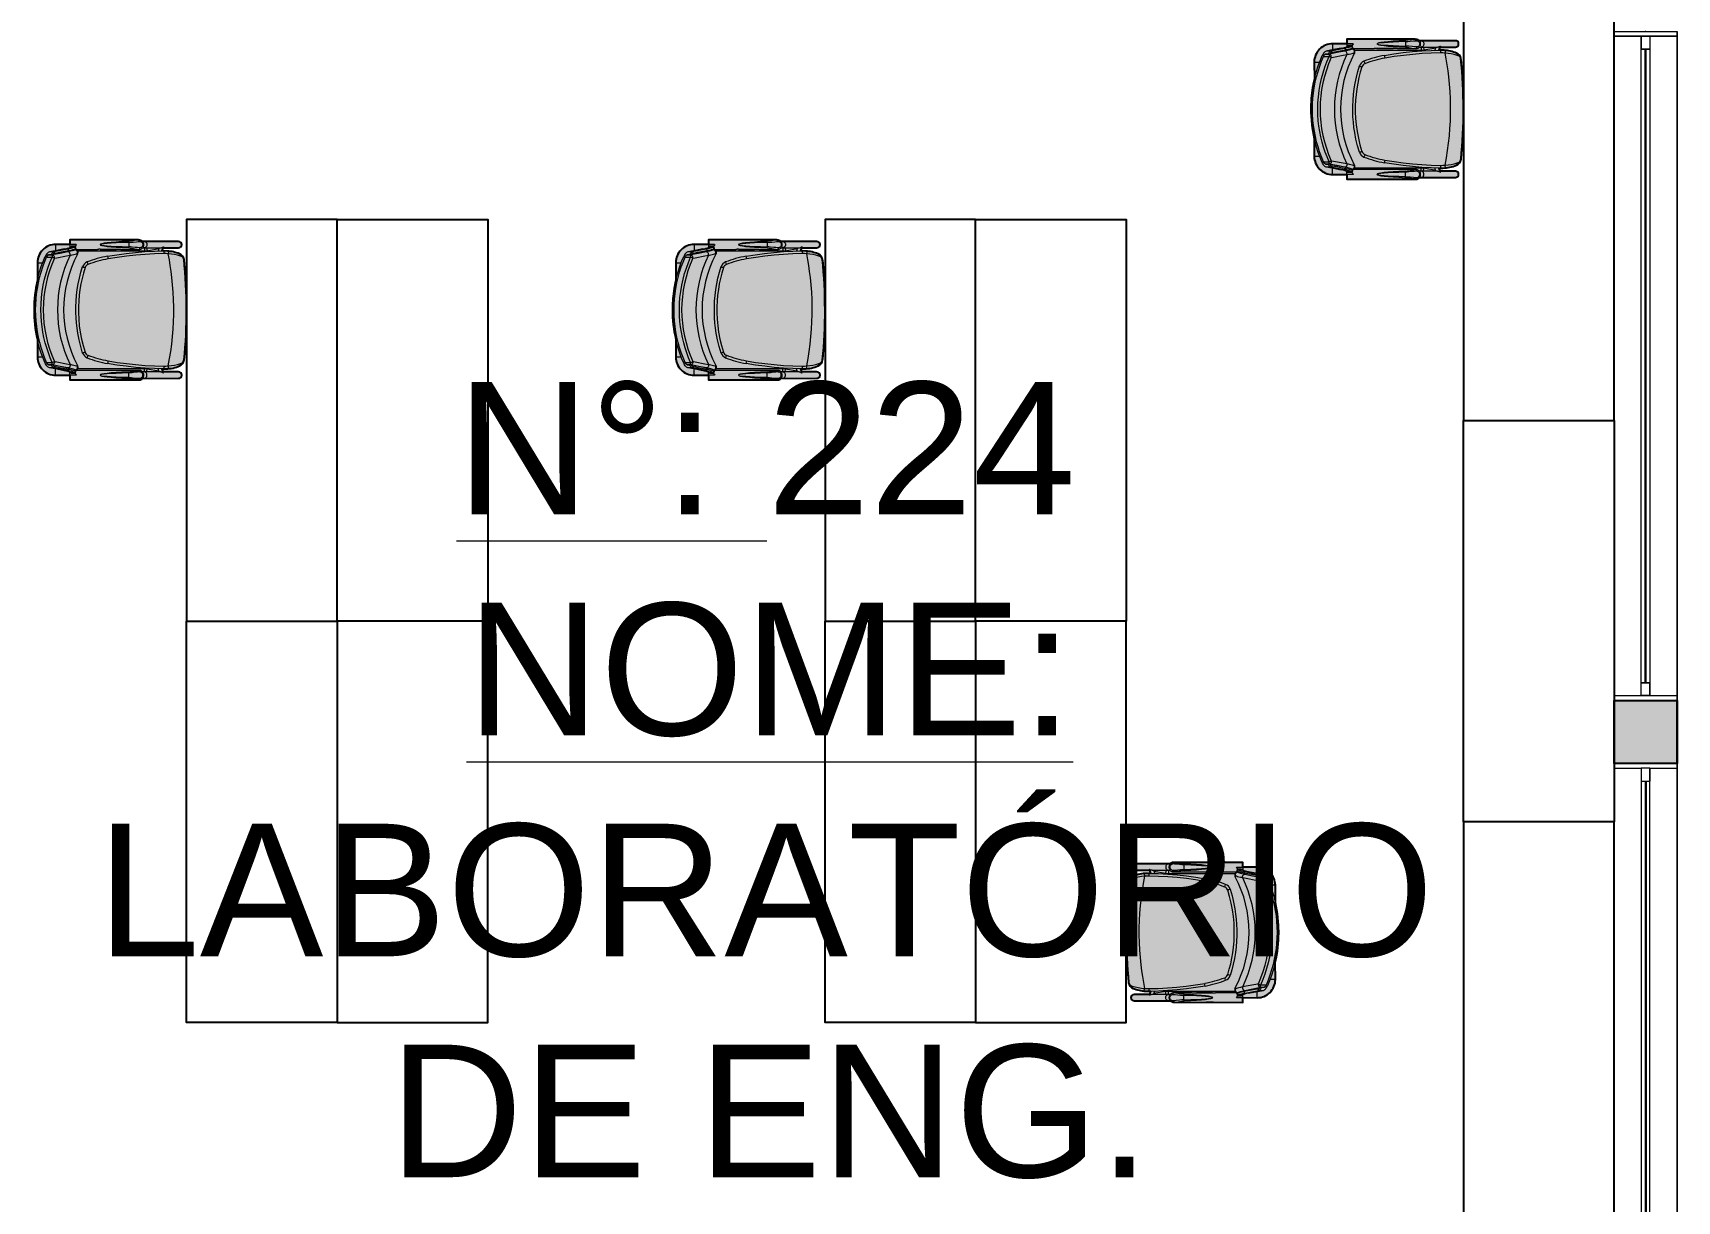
# Model space of a CAD drawing. Header units: metres. Extents: x 512 to 829, y -209 to 245.
# Drawn here: x 706.62 to 713.17, y -158.98 to -154.33 of the extents above; entities that cross this region are included whole.
import ezdxf

# ---------------------------------------------------------------- set-up
doc = ezdxf.new("R2010")
doc.units = ezdxf.units.M
doc.header["$LTSCALE"] = 0.508
doc.set_wipeout_variables(frame=1)
doc.header["$PDSIZE"] = -2
doc.layers.get('0').update_dxf_attribs({"lineweight": 15})
for name, color, linetype, lineweight in [('AMB-NOVOS', 10, 'Continuous', 15), ('None', 7, 'Continuous', 5), ('NãoImprimir', 7, 'Continuous', 5), ('Peitoris', 2, 'Continuous', 5), ('Telhado-Princ', 7, 'Continuous', 5)]:
    doc.layers.add(name, color=color, linetype=linetype, lineweight=lineweight)
doc.layers.add('MB-ARQ-MOBILIÁRIO 02', color=2, linetype='Continuous')
doc.layers.add('MB-ARQ-MOBILIÁRIO-CADEIRAS', color=7, linetype='Continuous')
doc.layers.add('MB-ARQ-MOBILIÁRIO-CADEIRAS-02', color=7, linetype='Continuous', true_color=0x747474)

# ---------------------------------------------------------------- blocks, each defined once
blk = doc.blocks.new('Grupo-4218')
at = {"color": 7, "linetype": 'Continuous', "lineweight": 5}
for points in [[(-1.325, 0.125), (-1.30595, 0.125), (-1.30595, -0.125), (-1.325, -0.125)], [(1.30595, 0.125), (1.325, 0.125), (1.325, -0.125), (1.30595, -0.125)]]:
    blk.add_wipeout(points, dxfattribs=at).dxf.layer = 'None'
at = {"layer": 'None', "color": 7, "linetype": 'Continuous', "lineweight": 5}
for points in [[(-1.325, 0.125), (-1.30595, 0.125), (-1.30595, -0.125), (-1.325, -0.125)], [(1.30595, 0.125), (1.325, 0.125), (1.325, -0.125), (1.30595, -0.125)]]:
    blk.add_lwpolyline(points, close=True, dxfattribs=at)
blk = doc.blocks.new('Grupo-4219')
at = {"layer": 'None', "color": 7}
blk.add_blockref('Grupo-4218', (0, 0), dxfattribs=at)
at = {"layer": 'None', "color": 7, "linetype": 'Continuous', "lineweight": 5}
for p, q in [((-1.325, 0.125), (-1.30595, 0.125)), ((-1.30595, 0.125), (-1.30595, -0.125)), ((1.325, 0.125), (1.30595, 0.125)), ((1.30595, 0.125), (1.30595, -0.125)), ((-1.325, -0.125), (-1.30595, -0.125)), ((1.325, -0.125), (1.30595, -0.125))]:
    blk.add_line(p, q, dxfattribs=at)
blk = doc.blocks.new('Grupo-4220')
at = {"layer": 'None', "color": 7, "linetype": 'Continuous', "lineweight": 5}
for p, q in [((-1.3059, 0.0175), (-1.3059, -0.0175)), ((1.3059, 0.0175), (1.3059, -0.0175))]:
    blk.add_line(p, q, dxfattribs=at)
blk = doc.blocks.new('Grupo-4221')
at = {"color": 7, "linetype": 'Continuous', "lineweight": 5}
for points in [[(-1.3059, 0.0175), (-1.2551, 0.0175), (-1.2551, -0.0175), (-1.3059, -0.0175)], [(1.2551, 0.0175), (1.3059, 0.0175), (1.3059, -0.0175), (1.2551, -0.0175)]]:
    blk.add_wipeout(points, dxfattribs=at).dxf.layer = 'None'
at = {"layer": 'None', "color": 7, "linetype": 'Continuous', "lineweight": 5}
for points in [[(-1.3059, 0.0175), (-1.2551, 0.0175), (-1.2551, -0.0175), (-1.3059, -0.0175)], [(1.2551, 0.0175), (1.3059, 0.0175), (1.3059, -0.0175), (1.2551, -0.0175)]]:
    blk.add_lwpolyline(points, close=True, dxfattribs=at)
blk = doc.blocks.new('Grupo-4222')
at = {"layer": 'None', "color": 7}
blk.add_blockref('Grupo-4220', (0, 0), dxfattribs=at)
at = {"color": 7, "linetype": 'Continuous', "lineweight": 5}
blk.add_wipeout([(-1.2551, 0.0175), (1.2551, 0.0175), (1.2551, -0.0175), (-1.2551, -0.0175)], dxfattribs=at).dxf.layer = 'None'
at = {"layer": 'None', "color": 7, "linetype": 'Continuous', "lineweight": 5}
blk.add_lwpolyline([(-1.2551, 0.0175), (1.2551, 0.0175), (1.2551, -0.0175), (-1.2551, -0.0175)], close=True, dxfattribs=at)
at = {"layer": 'None', "color": 7}
blk.add_blockref('Grupo-4221', (0, 0), dxfattribs=at)
at = {"layer": 'None', "color": 7, "linetype": 'Continuous', "lineweight": 5}
for p, q in [((-1.3059, 0.0175), (-1.2551, 0.0175)), ((-1.2551, 0.0175), (-1.2551, -0.0175)), ((1.3059, 0.0175), (1.2551, 0.0175)), ((1.2551, 0.0175), (1.2551, -0.0175)), ((-1.3059, -0.0175), (-1.2551, -0.0175)), ((1.3059, -0.0175), (1.2551, -0.0175))]:
    blk.add_line(p, q, dxfattribs=at)
blk = doc.blocks.new('Grupo-4223')
at = {"color": 7, "linetype": 'Continuous', "lineweight": 9}
blk.add_wipeout([(-1.25515, 0.000635), (1.25515, 0.000635), (1.25515, -0.000635), (-1.25515, -0.000635)], dxfattribs=at).dxf.layer = 'None'
blk = doc.blocks.new('Grupo-4224')
at = {"layer": 'None', "color": 7}
blk.add_blockref('Grupo-4223', (0, 0), dxfattribs=at)
at = {"layer": 'None', "color": 7, "linetype": 'Continuous', "lineweight": 25}
for p, q in [((-1.25515, 0.000635), (1.25515, 0.000635)), ((-1.25515, -0.000635), (1.25515, -0.000635))]:
    blk.add_line(p, q, dxfattribs=at)
blk = doc.blocks.new('Grupo-4225')
at = {"layer": 'None', "color": 7, "linetype": 'Continuous', "lineweight": 20}
for p, q in [((1.325, 0.125), (-1.325, 0.125)), ((1.325, -0.125), (-1.325, -0.125))]:
    blk.add_line(p, q, dxfattribs=at)
blk = doc.blocks.new('Window (2D)-360')
at = {"color": 7, "linetype": 'Continuous', "lineweight": 5}
blk.add_wipeout([(-1.325, 0.125), (1.325, 0.125), (1.325, -0.125), (-1.325, -0.125)], dxfattribs=at).dxf.layer = 'None'
at = {"layer": 'None', "color": 7}
blk.add_blockref('Grupo-4219', (0, 0), dxfattribs=at)
at = {"layer": 'None', "color": 7, "linetype": 'Continuous', "lineweight": 5}
for p, q in [((-1.325, 0.125), (1.325, 0.125)), ((-1.325, -0.125), (1.325, -0.125))]:
    blk.add_line(p, q, dxfattribs=at)
at = {"layer": 'NãoImprimir', "linetype": 'Continuous'}
for p in [(-1.325, 0), (1.325, 0)]:
    blk.add_point(p, dxfattribs=at)
at = {"layer": 'Peitoris'}
blk.add_blockref('Grupo-4222', (0, 0), dxfattribs=at)
blk.add_blockref('Grupo-4224', (0, 0), dxfattribs=at)
at = {"layer": 'Telhado-Princ'}
blk.add_blockref('Grupo-4225', (0, 0), dxfattribs=at)
blk = doc.blocks.new('Grupo-4226')
at = {"color": 7, "linetype": 'Continuous', "lineweight": 5}
for points in [[(-1.325, 0.125), (-1.30595, 0.125), (-1.30595, -0.125), (-1.325, -0.125)], [(1.30595, 0.125), (1.325, 0.125), (1.325, -0.125), (1.30595, -0.125)]]:
    blk.add_wipeout(points, dxfattribs=at).dxf.layer = 'None'
at = {"layer": 'None', "color": 7, "linetype": 'Continuous', "lineweight": 5}
for points in [[(-1.325, 0.125), (-1.30595, 0.125), (-1.30595, -0.125), (-1.325, -0.125)], [(1.30595, 0.125), (1.325, 0.125), (1.325, -0.125), (1.30595, -0.125)]]:
    blk.add_lwpolyline(points, close=True, dxfattribs=at)
blk = doc.blocks.new('Grupo-4227')
at = {"layer": 'None', "color": 7}
blk.add_blockref('Grupo-4226', (0, 0), dxfattribs=at)
at = {"layer": 'None', "color": 7, "linetype": 'Continuous', "lineweight": 5}
for p, q in [((-1.325, 0.125), (-1.30595, 0.125)), ((-1.30595, 0.125), (-1.30595, -0.125)), ((1.325, 0.125), (1.30595, 0.125)), ((1.30595, 0.125), (1.30595, -0.125)), ((-1.325, -0.125), (-1.30595, -0.125)), ((1.325, -0.125), (1.30595, -0.125))]:
    blk.add_line(p, q, dxfattribs=at)
blk = doc.blocks.new('Grupo-4228')
at = {"layer": 'None', "color": 7, "linetype": 'Continuous', "lineweight": 5}
for p, q in [((-1.3059, 0.0175), (-1.3059, -0.0175)), ((1.3059, 0.0175), (1.3059, -0.0175))]:
    blk.add_line(p, q, dxfattribs=at)
blk = doc.blocks.new('Grupo-4229')
at = {"color": 7, "linetype": 'Continuous', "lineweight": 5}
for points in [[(-1.3059, 0.0175), (-1.2551, 0.0175), (-1.2551, -0.0175), (-1.3059, -0.0175)], [(1.2551, 0.0175), (1.3059, 0.0175), (1.3059, -0.0175), (1.2551, -0.0175)]]:
    blk.add_wipeout(points, dxfattribs=at).dxf.layer = 'None'
at = {"layer": 'None', "color": 7, "linetype": 'Continuous', "lineweight": 5}
for points in [[(-1.3059, 0.0175), (-1.2551, 0.0175), (-1.2551, -0.0175), (-1.3059, -0.0175)], [(1.2551, 0.0175), (1.3059, 0.0175), (1.3059, -0.0175), (1.2551, -0.0175)]]:
    blk.add_lwpolyline(points, close=True, dxfattribs=at)
blk = doc.blocks.new('Grupo-4230')
at = {"layer": 'None', "color": 7}
blk.add_blockref('Grupo-4228', (0, 0), dxfattribs=at)
at = {"color": 7, "linetype": 'Continuous', "lineweight": 5}
blk.add_wipeout([(-1.2551, 0.0175), (1.2551, 0.0175), (1.2551, -0.0175), (-1.2551, -0.0175)], dxfattribs=at).dxf.layer = 'None'
at = {"layer": 'None', "color": 7, "linetype": 'Continuous', "lineweight": 5}
blk.add_lwpolyline([(-1.2551, 0.0175), (1.2551, 0.0175), (1.2551, -0.0175), (-1.2551, -0.0175)], close=True, dxfattribs=at)
at = {"layer": 'None', "color": 7}
blk.add_blockref('Grupo-4229', (0, 0), dxfattribs=at)
at = {"layer": 'None', "color": 7, "linetype": 'Continuous', "lineweight": 5}
for p, q in [((-1.3059, 0.0175), (-1.2551, 0.0175)), ((-1.2551, 0.0175), (-1.2551, -0.0175)), ((1.3059, 0.0175), (1.2551, 0.0175)), ((1.2551, 0.0175), (1.2551, -0.0175)), ((-1.3059, -0.0175), (-1.2551, -0.0175)), ((1.3059, -0.0175), (1.2551, -0.0175))]:
    blk.add_line(p, q, dxfattribs=at)
blk = doc.blocks.new('Grupo-4231')
at = {"color": 7, "linetype": 'Continuous', "lineweight": 9}
blk.add_wipeout([(-1.25515, 0.000635), (1.25515, 0.000635), (1.25515, -0.000635), (-1.25515, -0.000635)], dxfattribs=at).dxf.layer = 'None'
blk = doc.blocks.new('Grupo-4232')
at = {"layer": 'None', "color": 7}
blk.add_blockref('Grupo-4231', (0, 0), dxfattribs=at)
at = {"layer": 'None', "color": 7, "linetype": 'Continuous', "lineweight": 25}
for p, q in [((-1.25515, 0.000635), (1.25515, 0.000635)), ((-1.25515, -0.000635), (1.25515, -0.000635))]:
    blk.add_line(p, q, dxfattribs=at)
blk = doc.blocks.new('Grupo-4233')
at = {"layer": 'None', "color": 7, "linetype": 'Continuous', "lineweight": 20}
for p, q in [((1.325, 0.125), (-1.325, 0.125)), ((1.325, -0.125), (-1.325, -0.125))]:
    blk.add_line(p, q, dxfattribs=at)
blk = doc.blocks.new('Window (2D)-361')
at = {"color": 7, "linetype": 'Continuous', "lineweight": 5}
blk.add_wipeout([(-1.325, 0.125), (1.325, 0.125), (1.325, -0.125), (-1.325, -0.125)], dxfattribs=at).dxf.layer = 'None'
at = {"layer": 'None', "color": 7}
blk.add_blockref('Grupo-4227', (0, 0), dxfattribs=at)
at = {"layer": 'None', "color": 7, "linetype": 'Continuous', "lineweight": 5}
for p, q in [((-1.325, 0.125), (1.325, 0.125)), ((-1.325, -0.125), (1.325, -0.125))]:
    blk.add_line(p, q, dxfattribs=at)
at = {"layer": 'NãoImprimir', "linetype": 'Continuous'}
for p in [(-1.325, 0), (1.325, 0)]:
    blk.add_point(p, dxfattribs=at)
at = {"layer": 'Peitoris'}
blk.add_blockref('Grupo-4230', (0, 0), dxfattribs=at)
blk.add_blockref('Grupo-4232', (0, 0), dxfattribs=at)
at = {"layer": 'Telhado-Princ'}
blk.add_blockref('Grupo-4233', (0, 0), dxfattribs=at)
blk = doc.blocks.new('TECTON FIXA')
h = blk.add_hatch(color=256)
edge = h.paths.add_edge_path()
edge.add_line((-0.2473, 0.0321), (-0.2473, 0.0928))
edge.add_line((-0.2473, 0.0928), (-0.2348, 0.0968))
edge.add_line((-0.2348, 0.0968), (-0.2348, 0.0817))
edge.add_arc((-0.105, 0.0817), 0.1298, 180, 204.52049)
edge.add_arc((-0.1939, 0.0412), 0.0321, 204.52049, 259.94079)
edge.add_arc((-0.002, 2.0405), 2.0405, 264.44547, 275.71592)
edge.add_arc((0.196, 0.0391), 0.0294, 280.22059, 337.58541)
edge.add_arc((0.0809, 0.0865), 0.1539, 337.58541, 356.34652)
edge.add_line((0.2344, 0.0767), (0.2348, 0.0968))
edge.add_line((0.2348, 0.0968), (0.2473, 0.0928))
edge.add_line((0.2473, 0.0928), (0.2473, 0.0321))
edge.add_arc((0.26, 0.0321), 0.0127, 180, 360)
edge.add_line((0.2727, 0.0321), (0.2726, 0.1751))
edge.add_arc((0.299, 0.1752), 0.0264, 140.26598, 180.05265, ccw=False)
edge.add_line((0.2787, 0.192), (0.279, 0.4651))
edge.add_line((0.279, 0.4651), (0.26, 0.4651))
edge.add_line((0.26, 0.4651), (0.2604, 0.5221))
edge.add_arc((0.1881, 0.5226), 0.0723, 359.64528, 450.35472)
edge.add_line((0.1877, 0.5948), (0.1189, 0.5944))
edge.add_arc((0, 0.0855), 0.5226, 76.84676, 102.97923)
edge.add_line((-0.1174, 0.5948), (-0.1877, 0.5948))
edge.add_arc((-0.1877, 0.5221), 0.0727, 90, 180)
edge.add_line((-0.2604, 0.5221), (-0.26, 0.4651))
edge.add_line((-0.26, 0.4651), (-0.279, 0.4651))
edge.add_line((-0.279, 0.4651), (-0.2789, 0.1891))
edge.add_arc((-0.2605, 0.1891), 0.0185, 180.0184, 226.71001)
edge.add_line((-0.2731, 0.1757), (-0.2727, 0.0321))
edge.add_arc((-0.26, 0.0321), 0.0127, 180.16437, 360)
blk.add_lwpolyline([(-0.2727, 0.0321, 1), (-0.2473, 0.0321), (-0.2473, 0.0928), (-0.2348, 0.0968), (-0.2348, 0.0817, 0.107401), (-0.2231, 0.0278, 0.246643), (-0.1995, 0.0096, 0.049216), (0.2012, 0.0101, 0.255663), (0.2231, 0.0278, 0.082044), (0.2344, 0.0767), (0.2348, 0.0968), (0.2473, 0.0928), (0.2473, 0.0321, 1), (0.2727, 0.0321), (0.2726, 0.1751, -0.175367), (0.2787, 0.192), (0.279, 0.4651), (0.26, 0.4651), (0.2604, 0.5221, 0.417845), (0.1877, 0.5948), (0.1189, 0.5944, 0.114521), (-0.1174, 0.5948), (-0.1877, 0.5948, 0.414214), (-0.2604, 0.5221), (-0.26, 0.4651), (-0.279, 0.4651), (-0.2789, 0.1891, 0.206597), (-0.2731, 0.1757), (-0.2727, 0.0321, 0.998567), (-0.2473, 0.0321), (-0.2473, 0.0928), (-0.2348, 0.0968)], format="xyb")
at = {"layer": 'MB-ARQ-MOBILIÁRIO-CADEIRAS', "linetype": 'Continuous', "lineweight": 15}
for p, q in [((-0.1174, 0.5948), (-0.1877, 0.5948)), ((-0.1877, 0.5948), (-0.1877, 0.5736)), ((0.1877, 0.5948), (0.1174, 0.5948)), ((0.1877, 0.5948), (0.1877, 0.5736)), ((-0.231, 0.5293), (-0.231, 0.5471)), ((-0.2188, 0.5499), (-0.2192, 0.5482)), ((-0.2192, 0.5482), (-0.2192, 0.5399)), ((-0.2188, 0.5356), (-0.2188, 0.5499)), ((-0.2188, 0.5356), (-0.2098, 0.5356)), ((-0.213, 0.5562), (-0.213, 0.5633)), ((-0.2098, 0.5579), (-0.2098, 0.5356)), ((0.2098, 0.5579), (0.2098, 0.5356)), ((0.2188, 0.5356), (0.2098, 0.5356)), ((0.213, 0.5562), (0.213, 0.5633)), ((0.2188, 0.5356), (0.2188, 0.5499)), ((0.2188, 0.5499), (0.2192, 0.5482)), ((0.2192, 0.5482), (0.2192, 0.5399)), ((0.231, 0.5293), (0.231, 0.5471)), ((-0.279, 0.4651), (-0.279, 0.3557)), ((-0.279, 0.4651), (-0.26, 0.4651)), ((-0.2604, 0.5221), (-0.2604, 0.4651)), ((-0.2604, 0.5221), (-0.2358, 0.5221)), ((-0.26, 0.44), (-0.26, 0.4651)), ((-0.26, 0.4651), (-0.2485, 0.4651)), ((-0.2532, 0.4441), (-0.2532, 0.4604)), ((-0.2492, 0.4633), (-0.2492, 0.447)), ((0.2604, 0.5221), (0.2358, 0.5221)), ((0.26, 0.4651), (0.2485, 0.4651)), ((0.2492, 0.4633), (0.2492, 0.447)), ((0.2532, 0.4441), (0.2532, 0.4604)), ((0.26, 0.44), (0.26, 0.4651)), ((0.279, 0.4651), (0.26, 0.4651)), ((0.2604, 0.4651), (0.2604, 0.5221)), ((0.279, 0.3557), (0.279, 0.4651)), ((-0.2498, 0.4455), (-0.2494, 0.4465)), ((-0.2498, 0.4455), (-0.2498, 0.4456)), ((-0.2492, 0.447), (-0.2494, 0.4466)), ((-0.2494, 0.4465), (-0.2494, 0.4466)), ((-0.241, 0.3558), (-0.241, 0.442)), ((-0.241, 0.4415), (-0.2407, 0.4416)), ((-0.24, 0.4435), (-0.24, 0.4433)), ((-0.2395, 0.4452), (-0.2395, 0.4447)), ((-0.235, 0.1685), (-0.235, 0.4342)), ((-0.2229, 0.4344), (-0.2237, 0.434)), ((-0.2229, 0.4344), (-0.2215, 0.435)), ((0.2229, 0.4344), (0.2215, 0.435)), ((0.2229, 0.4344), (0.2237, 0.434)), ((0.235, 0.4343), (0.235, 0.1685)), ((0.2395, 0.4452), (0.2395, 0.4447)), ((0.24, 0.4433), (0.24, 0.4435)), ((0.241, 0.4415), (0.2407, 0.4416)), ((0.241, 0.442), (0.241, 0.3558)), ((0.2492, 0.447), (0.2494, 0.4466)), ((0.2494, 0.4465), (0.2494, 0.4466)), ((0.2498, 0.4455), (0.2494, 0.4465)), ((0.2498, 0.4455), (0.2498, 0.4456)), ((-0.279, 0.3557), (-0.279, 0.3555)), ((-0.2787, 0.3449), (-0.2788, 0.3449)), ((-0.2412, 0.3449), (-0.2413, 0.3449)), ((-0.241, 0.3556), (-0.241, 0.3558)), ((0.2412, 0.3449), (0.2413, 0.3449)), ((0.2787, 0.3449), (0.2788, 0.3449)), ((0.279, 0.3557), (0.279, 0.3555)), ((-0.279, 0.2629), (-0.279, 0.1891)), ((-0.241, 0.1891), (-0.241, 0.2625)), ((0.241, 0.2625), (0.241, 0.1891)), ((0.279, 0.1891), (0.279, 0.2629)), ((-0.2688, 0.2306), (-0.2512, 0.2306)), ((0.2688, 0.2306), (0.2512, 0.2306)), ((-0.279, 0.1891), (-0.2789, 0.1891)), ((-0.2727, 0.1752), (-0.2727, 0.1691)), ((-0.2727, 0.1691), (-0.2727, 0.0321)), ((-0.2473, 0.1691), (-0.2473, 0.1751)), ((-0.2473, 0.1034), (-0.2473, 0.1691)), ((-0.2473, 0.1685), (-0.235, 0.1685)), ((-0.2473, 0.1596), (-0.2359, 0.1576)), ((-0.2442, 0.1108), (-0.2359, 0.1576)), ((-0.2411, 0.1891), (-0.241, 0.1891)), ((0.2473, 0.1685), (0.235, 0.1685)), ((0.2473, 0.1596), (0.2359, 0.1576)), ((0.2359, 0.1576), (0.2442, 0.1108)), ((0.2411, 0.1891), (0.241, 0.1891)), ((0.2473, 0.1752), (0.2473, 0.1691)), ((0.2473, 0.1691), (0.2473, 0.1034)), ((0.2727, 0.1691), (0.2727, 0.1751)), ((0.2727, 0.0321), (0.2727, 0.1691)), ((0.279, 0.1891), (0.2789, 0.1891)), ((-0.2504, 0.0918), (-0.2348, 0.0968)), ((-0.2473, 0.1097), (-0.2344, 0.1139)), ((-0.2473, 0.1096), (-0.2344, 0.1138)), ((-0.2473, 0.0321), (-0.2473, 0.0929)), ((-0.235, 0.0891), (-0.235, 0.0883)), ((0.2473, 0.1097), (0.2344, 0.1139)), ((0.2473, 0.1096), (0.2344, 0.1138)), ((0.2504, 0.0918), (0.2348, 0.0968)), ((0.235, 0.0883), (0.235, 0.0891)), ((0.2473, 0.093), (0.2473, 0.0321)), ((-0.2231, 0.0278), (-0.2231, 0.0285)), ((-0.1981, 0.0092), (-0.1981, 0.0093)), ((0.1981, 0.0092), (0.1981, 0.0093)), ((0.2231, 0.0278), (0.2231, 0.0285))]:
    blk.add_line(p, q, dxfattribs=at)
at = {"layer": 'MB-ARQ-MOBILIÁRIO-CADEIRAS', "linetype": 'Continuous', "lineweight": 15, "flags": 128}
for points in [[(-0.213, 0.5633), (-0.1931, 0.5716), (-0.1728, 0.5791), (-0.1523, 0.5857), (-0.1315, 0.5915), (-0.1098, 0.5966), (-0.0879, 0.6008), (-0.0659, 0.604), (-0.0438, 0.6063), (-0.0219, 0.6077), (0, 0.6082), (0.0216, 0.6077), (0.0432, 0.6064), (0.0648, 0.6042), (0.0862, 0.6011), (0.1081, 0.597), (0.1298, 0.5919), (0.1512, 0.586), (0.1724, 0.5792), (0.1929, 0.5717), (0.213, 0.5633)], [(-0.2098, 0.5579), (-0.1903, 0.566), (-0.1704, 0.5732), (-0.1503, 0.5797), (-0.1299, 0.5854), (-0.1087, 0.5903), (-0.0873, 0.5944), (-0.0658, 0.5976), (-0.0441, 0.5999), (-0.0221, 0.6013), (0, 0.6018), (0.0214, 0.6013), (0.0429, 0.6), (0.0642, 0.5978), (0.0854, 0.5947), (0.1071, 0.5907), (0.1286, 0.5857), (0.1499, 0.5798), (0.1709, 0.5731), (0.1905, 0.5659), (0.2098, 0.5579)], [(-0.2427, 0.4875), (-0.2369, 0.5175), (-0.231, 0.5471)], [(-0.2419, 0.4736), (-0.2365, 0.5017), (-0.231, 0.5293)], [(-0.2256, 0.526), (-0.2263, 0.5221), (-0.2293, 0.5066), (-0.2362, 0.4704)], [(-0.2317, 0.4728), (-0.2257, 0.5037), (-0.2196, 0.5341)], [(-0.2313, 0.4728), (-0.2251, 0.5044), (-0.2188, 0.5356)], [(-0.231, 0.5471), (-0.23, 0.5497), (-0.2282, 0.5524), (-0.2259, 0.5549), (-0.2231, 0.5573), (-0.2196, 0.5598), (-0.2156, 0.5621), (-0.213, 0.5633)], [(-0.231, 0.5293), (-0.2304, 0.5309), (-0.2292, 0.5326), (-0.2273, 0.5345), (-0.2247, 0.5366), (-0.2221, 0.5383), (-0.2192, 0.5399)], [(-0.2188, 0.5499), (-0.2183, 0.5512), (-0.2174, 0.5526), (-0.2163, 0.5538), (-0.2149, 0.555), (-0.2131, 0.5562), (-0.2111, 0.5573), (-0.2098, 0.5579)], [(-0.2055, 0.5271), (-0.2075, 0.5268), (-0.2095, 0.5268), (-0.2116, 0.5272), (-0.2135, 0.528), (-0.2152, 0.5291), (-0.2166, 0.5304), (-0.2178, 0.532), (-0.2185, 0.5338), (-0.2188, 0.5356)], [(-0.2055, 0.5271), (-0.2073, 0.5176), (-0.2147, 0.4791), (-0.2174, 0.4646)], [(-0.2098, 0.5356), (-0.1906, 0.5437), (-0.1711, 0.5511), (-0.1513, 0.5576), (-0.1313, 0.5634), (-0.1104, 0.5685), (-0.0894, 0.5727), (-0.0681, 0.576), (-0.0468, 0.5785), (-0.0234, 0.5801), (0, 0.5806), (0.0246, 0.58), (0.0491, 0.5782), (0.0736, 0.5752), (0.0978, 0.5711), (0.1218, 0.5658), (0.1443, 0.5598), (0.1665, 0.5527), (0.1884, 0.5446), (0.2098, 0.5356)], [(0.2055, 0.5271), (0.2075, 0.5268), (0.2095, 0.5268), (0.2116, 0.5272), (0.2135, 0.528), (0.2152, 0.5291), (0.2167, 0.5304), (0.2178, 0.532), (0.2185, 0.5338), (0.2188, 0.5356)], [(0.2055, 0.5271), (0.2073, 0.5176), (0.2147, 0.4791), (0.2174, 0.4646)], [(0.2188, 0.5499), (0.2183, 0.5512), (0.2174, 0.5526), (0.2163, 0.5538), (0.2149, 0.555), (0.2131, 0.5562), (0.2111, 0.5573), (0.2098, 0.5579)], [(0.231, 0.5471), (0.23, 0.5497), (0.2282, 0.5524), (0.2259, 0.5549), (0.2231, 0.5573), (0.2196, 0.5598), (0.2156, 0.5621), (0.213, 0.5633)], [(0.2313, 0.4728), (0.2251, 0.5044), (0.2188, 0.5356)], [(0.231, 0.5293), (0.2304, 0.5309), (0.2292, 0.5326), (0.2273, 0.5345), (0.2247, 0.5366), (0.2221, 0.5383), (0.2192, 0.5399)], [(0.2317, 0.4728), (0.2257, 0.5037), (0.2196, 0.5341)], [(0.2256, 0.526), (0.2263, 0.5221), (0.2293, 0.5066), (0.2362, 0.4704)], [(0.2427, 0.4875), (0.2369, 0.5175), (0.231, 0.5471)], [(0.2419, 0.4736), (0.2365, 0.5017), (0.231, 0.5293)], [(-0.2494, 0.4465), (-0.2481, 0.4496), (-0.2468, 0.4532), (-0.2456, 0.4574), (-0.2437, 0.4649), (-0.2419, 0.4736)], [(-0.2362, 0.4704), (-0.2369, 0.4665), (-0.2384, 0.4594), (-0.24, 0.4532), (-0.2417, 0.4476), (-0.2435, 0.4431)], [(-0.2395, 0.4452), (-0.2381, 0.4482), (-0.2368, 0.4519), (-0.2355, 0.4561), (-0.2342, 0.4611), (-0.2329, 0.4666), (-0.2317, 0.4728)], [(-0.2395, 0.4447), (-0.2381, 0.4477), (-0.2367, 0.4514), (-0.2353, 0.4557), (-0.234, 0.4608), (-0.2326, 0.4665), (-0.2313, 0.4728)], [(-0.2174, 0.4646), (-0.2192, 0.4642), (-0.2211, 0.4641), (-0.2231, 0.4643), (-0.2249, 0.4648), (-0.2266, 0.4657), (-0.2281, 0.4667), (-0.2294, 0.468), (-0.2304, 0.4695), (-0.231, 0.4711), (-0.2313, 0.4728)], [(-0.2174, 0.4646), (-0.2182, 0.4599), (-0.2191, 0.4555), (-0.2204, 0.4494), (-0.2218, 0.4441), (-0.2233, 0.4395), (-0.2248, 0.4359)], [(0.2174, 0.4646), (0.2192, 0.4642), (0.2211, 0.4641), (0.2231, 0.4643), (0.2249, 0.4648), (0.2266, 0.4657), (0.2281, 0.4667), (0.2294, 0.468), (0.2304, 0.4695), (0.231, 0.4711), (0.2313, 0.4728)], [(0.2174, 0.4646), (0.2183, 0.4599), (0.2191, 0.4555), (0.2204, 0.4494), (0.2218, 0.4441), (0.2233, 0.4395), (0.2248, 0.4359)], [(0.2395, 0.4447), (0.2381, 0.4477), (0.2367, 0.4514), (0.2353, 0.4557), (0.234, 0.4608), (0.2326, 0.4665), (0.2313, 0.4728)], [(0.2395, 0.4452), (0.2381, 0.4482), (0.2368, 0.4519), (0.2355, 0.4561), (0.2342, 0.4611), (0.2329, 0.4666), (0.2317, 0.4728)], [(0.2362, 0.4704), (0.237, 0.4665), (0.2384, 0.4594), (0.24, 0.4532), (0.2417, 0.4476), (0.2435, 0.4431)], [(0.2494, 0.4465), (0.2481, 0.4496), (0.2468, 0.4532), (0.2456, 0.4574), (0.2437, 0.4649), (0.2419, 0.4736)], [(-0.2494, 0.4466), (-0.2496, 0.4462), (-0.2498, 0.4456)], [(-0.2435, 0.4431), (-0.2439, 0.442), (-0.244, 0.4412)], [(-0.244, 0.4412), (-0.2428, 0.4417), (-0.2417, 0.442), (-0.2411, 0.4421), (-0.241, 0.442)], [(-0.24, 0.4433), (-0.2399, 0.4437), (-0.2395, 0.4447)], [(-0.24, 0.4433), (-0.24, 0.4429), (-0.2398, 0.4414), (-0.2394, 0.4398), (-0.2388, 0.4383), (-0.2379, 0.4368), (-0.2366, 0.4355), (-0.2352, 0.4344), (-0.2338, 0.4336), (-0.2323, 0.4331), (-0.2309, 0.4328), (-0.2295, 0.4327), (-0.2283, 0.4327), (-0.2272, 0.4329), (-0.2261, 0.4332), (-0.225, 0.4335), (-0.2237, 0.434), (-0.2237, 0.434)], [(-0.2248, 0.4359), (-0.2252, 0.435), (-0.2253, 0.4344), (-0.225, 0.434), (-0.2244, 0.4339), (-0.2229, 0.4344)], [(-0.2237, 0.434), (-0.2228, 0.4344), (-0.2215, 0.4351)], [(-0.1722, 0.4145), (-0.1462, 0.4221), (-0.1199, 0.4285), (-0.0933, 0.4336), (-0.0728, 0.4366), (-0.0521, 0.4389), (-0.0314, 0.4405), (-0.0106, 0.4412), (0.0122, 0.4412), (0.0351, 0.4402), (0.0579, 0.4384), (0.0806, 0.4356), (0.1038, 0.4317), (0.1269, 0.4269), (0.1497, 0.4212), (0.1722, 0.4145)], [(-0.1722, 0.4145), (-0.172, 0.4144), (-0.1717, 0.4139), (-0.1713, 0.413), (-0.1708, 0.4118), (-0.1702, 0.4104), (-0.1696, 0.4087), (-0.1689, 0.4068), (-0.1683, 0.4049)], [(0.1683, 0.4049), (0.1469, 0.4113), (0.1253, 0.4168), (0.1034, 0.4215), (0.0814, 0.4252), (0.0586, 0.4282), (0.0356, 0.4301), (0.0126, 0.4312), (-0.0104, 0.4312), (-0.0369, 0.4301), (-0.0633, 0.4277), (-0.0895, 0.424), (-0.1161, 0.4189), (-0.1424, 0.4126), (-0.1683, 0.4049)], [(0.1722, 0.4145), (0.172, 0.4144), (0.1717, 0.4139), (0.1713, 0.413), (0.1708, 0.4118), (0.1702, 0.4104), (0.1696, 0.4087), (0.1689, 0.4068), (0.1683, 0.4049)], [(0.2216, 0.4351), (0.2224, 0.4346), (0.2237, 0.434)], [(0.2248, 0.4359), (0.2252, 0.435), (0.2253, 0.4344), (0.225, 0.434), (0.2244, 0.4339), (0.2229, 0.4344)], [(0.2237, 0.434), (0.2249, 0.4335), (0.226, 0.4332), (0.2272, 0.4329), (0.2284, 0.4327), (0.2297, 0.4327), (0.2311, 0.4328), (0.2326, 0.4332), (0.2342, 0.4338), (0.2356, 0.4346), (0.2369, 0.4357), (0.2381, 0.4371), (0.2389, 0.4386), (0.2395, 0.4401), (0.2399, 0.4416), (0.24, 0.4431), (0.24, 0.4433)], [(0.24, 0.4433), (0.2399, 0.4437), (0.2395, 0.4447)], [(0.244, 0.4412), (0.2428, 0.4417), (0.2417, 0.442), (0.2411, 0.4421), (0.241, 0.442)], [(0.2435, 0.4431), (0.2439, 0.442), (0.244, 0.4412)], [(0.2494, 0.4466), (0.2496, 0.4462), (0.2498, 0.4456)], [(-0.279, 0.3555), (-0.279, 0.3541), (-0.2789, 0.351), (-0.2788, 0.348), (-0.2788, 0.3452), (-0.2788, 0.3449)], [(-0.279, 0.3555), (-0.279, 0.354), (-0.2789, 0.3511), (-0.2787, 0.3479), (-0.2787, 0.3461), (-0.2787, 0.3449)], [(-0.2788, 0.3449), (-0.2789, 0.3234), (-0.2789, 0.2973), (-0.279, 0.2795)], [(-0.2787, 0.3449), (-0.2788, 0.3197), (-0.2789, 0.2945), (-0.279, 0.2795)], [(-0.2413, 0.3449), (-0.2413, 0.3481), (-0.2411, 0.3513), (-0.241, 0.3539), (-0.241, 0.3556)], [(-0.241, 0.2808), (-0.2411, 0.2897), (-0.2412, 0.315), (-0.2413, 0.3449)], [(-0.2412, 0.3449), (-0.2412, 0.347), (-0.2411, 0.3498), (-0.241, 0.3526), (-0.241, 0.3556)], [(-0.241, 0.2808), (-0.2411, 0.3058), (-0.2412, 0.332), (-0.2412, 0.3449)], [(0.2413, 0.3449), (0.2413, 0.3481), (0.2411, 0.3513), (0.241, 0.3539), (0.241, 0.3558)], [(0.2412, 0.3449), (0.2412, 0.3307), (0.2411, 0.3046), (0.241, 0.2806)], [(0.241, 0.2806), (0.2411, 0.2897), (0.2412, 0.315), (0.2413, 0.3449)], [(0.279, 0.3555), (0.279, 0.354), (0.2789, 0.3511), (0.2787, 0.3479), (0.2787, 0.3461), (0.2787, 0.3449)], [(0.2787, 0.3449), (0.2788, 0.3197), (0.2789, 0.2945), (0.279, 0.2794)], [(0.2788, 0.3449), (0.2788, 0.3462), (0.2789, 0.3489), (0.2789, 0.3518), (0.279, 0.3548), (0.279, 0.3555)], [(0.279, 0.2794), (0.279, 0.2936), (0.2789, 0.3197), (0.2788, 0.3449)], [(-0.279, 0.2795), (-0.279, 0.2693), (-0.279, 0.2629)], [(-0.241, 0.2625), (-0.241, 0.2645), (-0.241, 0.2808)], [(-0.235, 0.0909), (-0.234, 0.1283), (-0.2321, 0.1657), (-0.2291, 0.203), (-0.225, 0.2405), (-0.2199, 0.2778), (-0.2138, 0.315)], [(-0.2031, 0.3133), (-0.2091, 0.2767), (-0.2141, 0.24), (-0.2181, 0.2031), (-0.2212, 0.1658), (-0.2232, 0.1285), (-0.2242, 0.0912)], [(0.2242, 0.0912), (0.2232, 0.1283), (0.2212, 0.1653), (0.2182, 0.2023), (0.2142, 0.2394), (0.2091, 0.2765), (0.2031, 0.3133)], [(0.2138, 0.315), (0.2199, 0.2781), (0.225, 0.241), (0.229, 0.2038), (0.232, 0.1662), (0.234, 0.1286), (0.235, 0.0909)], [(0.241, 0.2625), (0.241, 0.2645), (0.241, 0.2806)], [(0.279, 0.2794), (0.279, 0.2693), (0.279, 0.2629)], [(-0.2789, 0.1891), (-0.2784, 0.195), (-0.2776, 0.201), (-0.2765, 0.2072), (-0.2754, 0.2136), (-0.2741, 0.2221), (-0.2733, 0.2308)], [(-0.2688, 0.2306), (-0.2693, 0.2216), (-0.2702, 0.2126), (-0.2716, 0.1997), (-0.2722, 0.1933), (-0.2725, 0.187)], [(-0.2475, 0.187), (-0.248, 0.1956), (-0.2489, 0.2044), (-0.2503, 0.2174), (-0.2508, 0.224), (-0.2512, 0.2306)], [(-0.2467, 0.2308), (-0.2462, 0.2245), (-0.2454, 0.2182), (-0.2443, 0.212), (-0.2432, 0.2058), (-0.2419, 0.1974), (-0.2411, 0.1891)], [(0.2467, 0.2308), (0.2462, 0.2245), (0.2454, 0.2182), (0.2443, 0.212), (0.2432, 0.2058), (0.2419, 0.1974), (0.2411, 0.1891)], [(0.2475, 0.187), (0.248, 0.1956), (0.2489, 0.2044), (0.2503, 0.2174), (0.2508, 0.224), (0.2512, 0.2306)], [(0.2688, 0.2306), (0.2693, 0.2216), (0.2702, 0.2126), (0.2716, 0.1997), (0.2722, 0.1933), (0.2725, 0.187)], [(0.2789, 0.1891), (0.2784, 0.195), (0.2776, 0.201), (0.2765, 0.2072), (0.2754, 0.2136), (0.2741, 0.2221), (0.2733, 0.2308)], [(-0.2789, 0.1891), (-0.2787, 0.1887), (-0.2783, 0.1883), (-0.2776, 0.188), (-0.2769, 0.1877), (-0.2759, 0.1874), (-0.2749, 0.1872), (-0.2737, 0.1871), (-0.2725, 0.187)], [(-0.2782, 0.184), (-0.2787, 0.186), (-0.2789, 0.1891)], [(-0.2783, 0.184), (-0.2778, 0.1824), (-0.2768, 0.1803), (-0.2755, 0.1783), (-0.274, 0.1765), (-0.2722, 0.1749), (-0.2703, 0.1735), (-0.2682, 0.1724), (-0.2659, 0.1715), (-0.2635, 0.171), (-0.2611, 0.1707), (-0.2586, 0.1707), (-0.2562, 0.171), (-0.2538, 0.1716), (-0.2515, 0.1725), (-0.2494, 0.1737), (-0.2474, 0.1752), (-0.2457, 0.1768), (-0.2442, 0.1787), (-0.243, 0.1807), (-0.242, 0.1829), (-0.2417, 0.1841)], [(-0.2727, 0.1691), (-0.2726, 0.1676), (-0.2721, 0.1658), (-0.2713, 0.164), (-0.2702, 0.1624), (-0.2688, 0.1609), (-0.2671, 0.1597), (-0.2652, 0.1588), (-0.2632, 0.1582), (-0.2611, 0.1579), (-0.2589, 0.1579), (-0.2568, 0.1582), (-0.2548, 0.1588), (-0.2529, 0.1597), (-0.2512, 0.1609), (-0.2498, 0.1624), (-0.2487, 0.164), (-0.2479, 0.1658), (-0.2474, 0.1676), (-0.2473, 0.1691)], [(-0.2725, 0.187), (-0.2724, 0.1848), (-0.2719, 0.1828), (-0.2711, 0.1809), (-0.27, 0.1792), (-0.2686, 0.1777), (-0.267, 0.1764), (-0.2651, 0.1754), (-0.2631, 0.1748), (-0.2611, 0.1744), (-0.2589, 0.1744), (-0.2569, 0.1748), (-0.2549, 0.1754), (-0.253, 0.1764), (-0.2514, 0.1777), (-0.25, 0.1792), (-0.2488, 0.181), (-0.248, 0.1829), (-0.2476, 0.1849), (-0.2475, 0.187)], [(-0.2475, 0.187), (-0.2463, 0.1871), (-0.2451, 0.1872), (-0.2441, 0.1874), (-0.2431, 0.1877), (-0.2423, 0.188), (-0.2417, 0.1883), (-0.2413, 0.1887), (-0.2411, 0.1891)], [(-0.2411, 0.1891), (-0.2413, 0.1861), (-0.2417, 0.1841)], [(0.2475, 0.187), (0.2463, 0.1871), (0.2451, 0.1872), (0.2441, 0.1874), (0.2431, 0.1877), (0.2424, 0.188), (0.2417, 0.1883), (0.2413, 0.1887), (0.2411, 0.1891)], [(0.2411, 0.1891), (0.2413, 0.1861), (0.2418, 0.184)], [(0.2417, 0.184), (0.2422, 0.1824), (0.2432, 0.1803), (0.2445, 0.1783), (0.246, 0.1765), (0.2478, 0.1749), (0.2497, 0.1735), (0.2518, 0.1724), (0.2541, 0.1715), (0.2565, 0.171), (0.2589, 0.1707), (0.2614, 0.1707), (0.2638, 0.171), (0.2662, 0.1716), (0.2685, 0.1725), (0.2706, 0.1737), (0.2726, 0.1751), (0.2743, 0.1768), (0.2758, 0.1787), (0.277, 0.1807), (0.278, 0.1829), (0.2783, 0.1841)], [(0.2727, 0.1691), (0.2726, 0.1676), (0.2721, 0.1658), (0.2713, 0.164), (0.2702, 0.1624), (0.2688, 0.1609), (0.2671, 0.1597), (0.2652, 0.1588), (0.2632, 0.1582), (0.2611, 0.1579), (0.2589, 0.1579), (0.2568, 0.1582), (0.2548, 0.1588), (0.2529, 0.1597), (0.2512, 0.1609), (0.2498, 0.1624), (0.2487, 0.164), (0.2479, 0.1658), (0.2474, 0.1676), (0.2473, 0.1691)], [(0.2725, 0.187), (0.2724, 0.1848), (0.2719, 0.1828), (0.2711, 0.1809), (0.27, 0.1792), (0.2686, 0.1777), (0.267, 0.1764), (0.2651, 0.1754), (0.2631, 0.1748), (0.2611, 0.1744), (0.2589, 0.1744), (0.2569, 0.1748), (0.2549, 0.1754), (0.253, 0.1764), (0.2514, 0.1777), (0.25, 0.1792), (0.2488, 0.181), (0.248, 0.1829), (0.2476, 0.1849), (0.2475, 0.187)], [(0.2789, 0.1891), (0.2787, 0.1887), (0.2783, 0.1883), (0.2777, 0.188), (0.2769, 0.1877), (0.2759, 0.1874), (0.2749, 0.1872), (0.2737, 0.1871), (0.2725, 0.187)], [(0.2783, 0.1841), (0.2787, 0.186), (0.2789, 0.1891)], [(-0.2473, 0.1034), (-0.2475, 0.1012), (-0.2483, 0.0981), (-0.249, 0.0963), (-0.2498, 0.0946), (-0.2506, 0.0932), (-0.2509, 0.0923), (-0.2509, 0.0919), (-0.2506, 0.0918), (-0.2504, 0.0918)], [(-0.2341, 0.072), (-0.2348, 0.0814), (-0.235, 0.0909)], [(-0.2341, 0.072), (-0.2339, 0.072), (-0.2332, 0.0721), (-0.2322, 0.0722), (-0.2309, 0.0723), (-0.2292, 0.0725), (-0.2274, 0.0727), (-0.2254, 0.0729), (-0.2233, 0.0732)], [(-0.2242, 0.0912), (-0.224, 0.0822), (-0.2233, 0.0732)], [(-0.2233, 0.0732), (-0.1944, 0.0679), (-0.1653, 0.0633), (-0.1361, 0.0594), (-0.1066, 0.0562), (-0.0771, 0.0538), (-0.0474, 0.0521), (-0.0181, 0.0512), (0.0113, 0.0512), (0.0407, 0.0518), (0.0703, 0.0533), (0.0998, 0.0556), (0.1292, 0.0586), (0.1528, 0.0615), (0.1764, 0.065), (0.1999, 0.0688), (0.2233, 0.0732)], [(0.2233, 0.0732), (0.224, 0.0821), (0.2242, 0.0912)], [(0.2341, 0.072), (0.2339, 0.072), (0.2332, 0.0721), (0.2322, 0.0722), (0.2309, 0.0723), (0.2292, 0.0725), (0.2274, 0.0727), (0.2254, 0.0729), (0.2233, 0.0732)], [(0.235, 0.0909), (0.2348, 0.0814), (0.2341, 0.072)], [(0.2473, 0.1034), (0.2473, 0.1034), (0.2475, 0.1012), (0.2483, 0.0981), (0.249, 0.0963), (0.2498, 0.0946), (0.2506, 0.0932), (0.2509, 0.0923), (0.2509, 0.0919), (0.2506, 0.0918), (0.2504, 0.0918)], [(-0.2231, 0.0285), (-0.2226, 0.0275), (-0.2218, 0.0266), (-0.2209, 0.0259), (-0.2197, 0.0253), (-0.2185, 0.0248), (-0.2171, 0.0246), (-0.2157, 0.0245), (-0.2142, 0.0246)], [(-0.2142, 0.0246), (-0.2127, 0.0209), (-0.2109, 0.0178), (-0.2088, 0.0151), (-0.2059, 0.0125), (-0.2028, 0.0107), (-0.1995, 0.0096), (-0.1984, 0.0093), (-0.1981, 0.0093), (-0.1981, 0.0093), (-0.1981, 0.0093)], [(0.1981, 0.0093), (0.167, 0.0067), (0.1358, 0.0045), (0.0895, 0.0021), (0.0432, 0.0007), (-0.0033, 0.0003), (-0.0498, 0.0008), (-0.0869, 0.002), (-0.124, 0.0038), (-0.1611, 0.0062), (-0.1981, 0.0093)], [(-0.1981, 0.0092), (-0.168, 0.0066), (-0.1379, 0.0044), (-0.1076, 0.0027), (-0.0772, 0.0014), (-0.0543, 0.0007), (-0.0314, 0.0002)], [(-0.0314, 0.0002), (0, 0), (0.0314, 0.0002)], [(0.0314, 0.0002), (0.0543, 0.0007), (0.0772, 0.0014), (0.1075, 0.0027), (0.1378, 0.0044), (0.168, 0.0066), (0.1981, 0.0092)], [(0.1981, 0.0093), (0.1981, 0.0093), (0.1981, 0.0093), (0.1984, 0.0093), (0.1995, 0.0096), (0.2028, 0.0107), (0.2059, 0.0125), (0.2088, 0.0151), (0.2109, 0.0178), (0.2127, 0.0209), (0.2142, 0.0246)], [(0.2231, 0.0285), (0.2226, 0.0275), (0.2218, 0.0266), (0.2209, 0.0259), (0.2197, 0.0253), (0.2185, 0.0248), (0.2171, 0.0246), (0.2157, 0.0245), (0.2142, 0.0246)]]:
    blk.add_lwpolyline(points, dxfattribs=at)
at = {"layer": 'MB-ARQ-MOBILIÁRIO-CADEIRAS', "linetype": 'Continuous', "lineweight": 15}
for centre, radius, start, end in [((-0.1877, 0.5221), 0.0727, 90, 180), ((0.1877, 0.5221), 0.0727, 0, 90), ((-0.2269, 0.53), 0.00416, 188.57172, 288.717), ((-0.2102, 0.5209), 0.0162, 125.47556, 161.50118), ((-0.2532, 0.5396), 0.034, 350.65239, 0.5406), ((-0.1511, 0.5605), 0.0638, 202.97412, 211.48041), ((0, 0.0732), 0.4983, 65.64638, 114.35362), ((0.1511, 0.5605), 0.0638, 328.51959, 337.02588), ((0.2532, 0.5396), 0.034, 179.4594, 189.34761), ((0.2102, 0.5209), 0.0162, 18.49882, 54.52444), ((0.2269, 0.53), 0.00416, 251.283, 351.42828), ((-0.2584, 0.4718), 0.0125, 294.6433, 317.35376), ((-0.3636, 0.5073), 0.1226, 338.98658, 350.71763), ((-0.2378, 0.4743), 0.00418, 189.2495, 291.42924), ((0, 0.0169), 0.5113, 116.94349, 117.51638), ((0, 0.0169), 0.4732, 62.08285, 117.91715), ((0, 0.0169), 0.4977, 64.09657, 115.90343), ((0, 0.0169), 0.5113, 62.48362, 63.05651), ((0.2378, 0.4743), 0.00418, 248.57076, 350.7505), ((0.3636, 0.5073), 0.1226, 189.28237, 201.01342), ((0.2584, 0.4718), 0.0125, 222.64624, 245.3567), ((-0.1961, 0.3364), 0.1217, 116.20472, 121.68373), ((0, 0.0169), 0.4965, 120.65807, 121.57512), ((-0.2612, 0.4591), 0.017, 298.14216, 314.85686), ((-0.2453, 0.4455), 0.00447, 179.27278, 287.26262), ((-0.2453, 0.4467), 0.00406, 182.26893, 297.61799), ((0, 0.0169), 0.4882, 119.43607, 119.54699), ((-0.2372, 0.4435), 0.00277, 143.53304, 180.52374), ((-0.2293, 0.445), 0.0101, 181.91965, 296.39265), ((0.2233, 0.2369), 0.444, 158.90591, 169.86882), ((-0.163, 0.3859), 0.0299, 107.77514, 158.90799), ((-0.2178, 0.3051), 0.0955, 67.18348, 73.66959), ((-0.1622, 0.386), 0.0199, 107.86207, 158.97992), ((0.1622, 0.386), 0.0199, 21.01967, 72.13834), ((0.163, 0.3859), 0.0299, 21.09206, 72.22482), ((0.2178, 0.3051), 0.0955, 106.33041, 112.81652), ((-0.2233, 0.2369), 0.444, 10.13118, 21.09409), ((0.2293, 0.445), 0.0101, 243.60735, 358.08035), ((0.2372, 0.4435), 0.00277, 359.47626, 36.46696), ((0, 0.0169), 0.4882, 60.45301, 60.56313), ((0.2453, 0.4467), 0.00406, 242.38201, 357.73107), ((0.2453, 0.4455), 0.00447, 252.73738, 0.72722), ((0.2612, 0.4591), 0.017, 225.14314, 241.85784), ((0.1961, 0.3364), 0.1217, 58.31627, 63.79528), ((0, 0.0169), 0.4965, 58.42488, 59.34193), ((0.2253, 0.2368), 0.4351, 158.94258, 169.86186), ((-0.2253, 0.2368), 0.4351, 10.13814, 21.05742), ((0.0864, 0.3477), 0.1549, 358.96724, 2.95018), ((-0.226, 0.2016), 0.1141, 78.41828, 83.8838), ((0.226, 0.2016), 0.1141, 96.1162, 101.58172), ((-0.2642, 0.384), 0.1535, 266.58394, 268.25825), ((-0.2558, 0.384), 0.1535, 271.74175, 273.41606), ((0.2558, 0.384), 0.1535, 266.58394, 268.25825), ((0.2642, 0.384), 0.1535, 271.74175, 273.41606), ((-0.26, 0.1891), 0.019, 180, 195.19096), ((-0.26, 0.1891), 0.019, 344.78737, 0), ((-0.2977, 0.1685), 0.0627, 350, 0), ((0.2977, 0.1685), 0.0627, 180, 190), ((0.26, 0.1891), 0.019, 180, 195.17115), ((0.26, 0.1891), 0.019, 344.77208, 0), ((-0.2278, 0.0248), 0.0665, 86.87613, 96.22346), ((-0.0757, 0.0881), 0.1592, 179.93916, 202.23449), ((-0.0703, 0.0901), 0.1647, 186.31426, 201.9491), ((-0.0042, 0.0893), 0.2197, 184.2099, 197.12448), ((0.0044, 0.0892), 0.2195, 342.87006, 355.79556), ((0.0769, 0.0878), 0.1581, 337.70283, 0.15769), ((0.0704, 0.0901), 0.1647, 338.04858, 353.68806), ((0.2278, 0.0248), 0.0665, 83.77654, 93.12387), ((-0.26, 0.0321), 0.0127, 180, 0), ((-0.1945, 0.04), 0.0309, 201.72305, 263.29626), ((-0.1952, 0.0392), 0.0301, 202.06062, 264.60569), ((0.1945, 0.04), 0.0309, 276.70374, 338.27695), ((0.1952, 0.0391), 0.0301, 275.38662, 337.94707), ((0.26, 0.0321), 0.0127, 180, 0)]:
    blk.add_arc(centre, radius, start, end, dxfattribs=at)
for centre, ratio in [((-0.26, -0.0544), 0.047572), ((-0.26, -0.0546), 0.031548), ((0.26, -0.0544), 0.047572), ((0.26, -0.0546), 0.031548)]:
    blk.add_ellipse(centre, major_axis=(0, 0.3994), ratio=ratio, start_param=5.507673, end_param=7.058698, dxfattribs=at)

msp = doc.modelspace()

# ---------------------------------------------------------------- linework, layer by layer
at = {"layer": 'MB-ARQ-MOBILIÁRIO 02'}
for points in [[(707.8335, -155.0715), (707.2335, -155.0715), (707.2335, -156.6715), (707.8335, -156.6715)], [(707.8335, -155.0715), (708.4335, -155.0715), (708.4335, -156.6715), (707.8335, -156.6715)], [(710.3781, -155.0715), (709.7781, -155.0715), (709.7781, -156.6715), (710.3781, -156.6715)], [(710.3781, -155.0715), (710.9781, -155.0715), (710.9781, -156.6715), (710.3781, -156.6715)], [(707.8335, -158.2715), (707.2335, -158.2715), (707.2335, -156.6715), (707.8335, -156.6715)], [(707.8335, -158.2715), (708.4335, -158.2715), (708.4335, -156.6715), (707.8335, -156.6715)], [(710.3781, -158.2715), (709.7781, -158.2715), (709.7781, -156.6715), (710.3781, -156.6715)], [(710.3781, -158.2715), (710.9781, -158.2715), (710.9781, -156.6715), (710.3781, -156.6715)]]:
    msp.add_lwpolyline(points, close=True, dxfattribs=at)
at = {"layer": 'None', "color": 7, "linetype": 'Continuous', "lineweight": 25}
for p, q in [((712.9227, -157.2389), (712.9227, -156.9874)), ((713.1742, -157.2389), (713.1742, -156.9874))]:
    msp.add_line(p, q, dxfattribs=at)

# ---------------------------------------------------------------- block references
at = {"layer": 'MB-ARQ-MOBILIÁRIO-CADEIRAS-02', "linetype": 'Continuous'}
for p, rotation in [((712.3227, -154.6312), 90.00000000000001), ((707.2335, -155.4312), 90.00000000000001), ((709.7781, -155.4312), 90.00000000000001), ((710.9781, -157.9118), 270)]:
    msp.add_blockref('TECTON FIXA', p, dxfattribs=dict(at, rotation=rotation))

# ---------------------------------------------------------------- texts
at = {"layer": 'AMB-NOVOS', "linetype": 'Continuous', "lineweight": 0, "insert": (707.6074, -155.7183), "char_height": 0.528095, "attachment_point": 1}
msp.add_mtext_dynamic_manual_height_columns('\\pi0.70146;{\\fArial|b0|i0|c0|p34;\\LN°:\\l 224\\P\\pi0.74109;\\LNOME: \\P\\pi-0.73116;\\lLABORATÓRIO \\P\\pi0.43363;DE ENG.  }', width=3.779715, gutter_width=1.5088, heights=[0], dxfattribs=at)

# ---------------------------------------------------------------- next in the draw order: block references
at = {"layer": 'None', "color": 7, "yscale": 1.005894640890275, "zscale": 1.005894640890275, "rotation": 90}
for name, p, xscale in [('Window (2D)-360', (713.0485, -155.6546), 1.005894640890275), ('Window (2D)-361', (713.0485, -158.5717), -1.005894640890275)]:
    msp.add_blockref(name, p, dxfattribs=dict(at, xscale=xscale))

# ---------------------------------------------------------------- next in the draw order: hatches: boundary and pattern name
at = {"layer": 'None', "linetype": 'Continuous', "lineweight": 0}
msp.add_hatch(color=255, dxfattribs=at).paths.add_polyline_path([(712.9227, -157.2389), (712.9227, -156.9874), (713.1742, -156.9874), (713.1742, -157.2389)])

# ---------------------------------------------------------------- next in the draw order: linework, layer by layer
at = {"layer": 'MB-ARQ-MOBILIÁRIO 02'}
for points in [[(712.9227, -154.2715), (712.3227, -154.2715), (712.3227, -155.8715), (712.9227, -155.8715)], [(712.9227, -157.4715), (712.3227, -157.4715), (712.3227, -155.8715), (712.9227, -155.8715)], [(712.9227, -157.4715), (712.3227, -157.4715), (712.3227, -159.0715), (712.9227, -159.0715)]]:
    msp.add_lwpolyline(points, close=True, dxfattribs=at)
at = {"layer": 'None', "color": 7, "linetype": 'Continuous', "lineweight": 25}
msp.add_lwpolyline([(712.9227, -157.2389), (712.9227, -156.9874), (713.1742, -156.9874), (713.1742, -157.2389)], close=True, dxfattribs=at)

doc.saveas('drawing.dxf')
